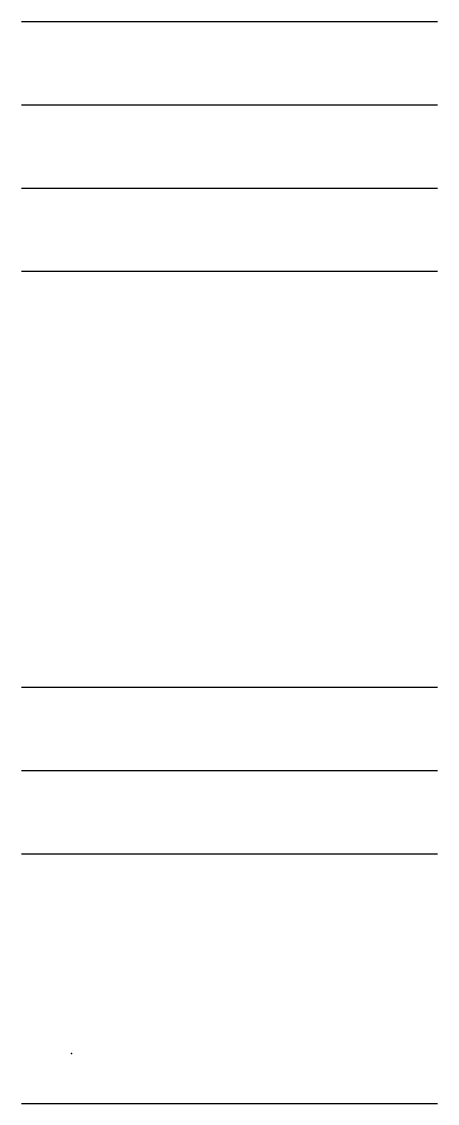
# Model space of a CAD drawing. Header units: metres. Extents: x 440000 to 440050, y 4474000 to 4474130.
import ezdxf

# ---------------------------------------------------------------- set-up
doc = ezdxf.new("R2010")
doc.units = ezdxf.units.M
for name, color, linetype in [('Blanca', 7, 'CONTINUOUS'), ('Naranja', 30, 'CONTINUOUS'), ('Roja', 1, 'CONTINUOUS')]:
    doc.layers.add(name, color=color, linetype=linetype)
doc.layers.add('Verdadera', color=5, linetype='CONTINUOUS', true_color=0x336699)

msp = doc.modelspace()

# ---------------------------------------------------------------- linework, layer by layer
at = {"layer": 'Blanca', "true_color": 0xffffff}
msp.add_line((440000, 4474120), (440050, 4474120), dxfattribs=at)
at = {"layer": 'Blanca'}
msp.add_line((440000, 4474030), (440050, 4474030), dxfattribs=at)
at = {"layer": 'Naranja', "color": 250}
msp.add_line((440000, 4474130), (440050, 4474130), dxfattribs=at)
at = {"layer": 'Naranja'}
msp.add_line((440000, 4474050), (440050, 4474050), dxfattribs=at)
at = {"layer": 'Roja', "true_color": 0x00aa55}
msp.add_line((440000, 4474110), (440050, 4474110), dxfattribs=at)
at = {"layer": 'Roja', "color": 2}
msp.add_line((440000, 4474100), (440050, 4474100), dxfattribs=at)
at = {"layer": 'Roja'}
msp.add_line((440000, 4474000), (440050, 4474000), dxfattribs=at)
msp.add_point((440006, 4474006), dxfattribs=at)
at = {"layer": 'Verdadera'}
msp.add_line((440000, 4474040), (440050, 4474040), dxfattribs=at)

doc.saveas('drawing.dxf')
